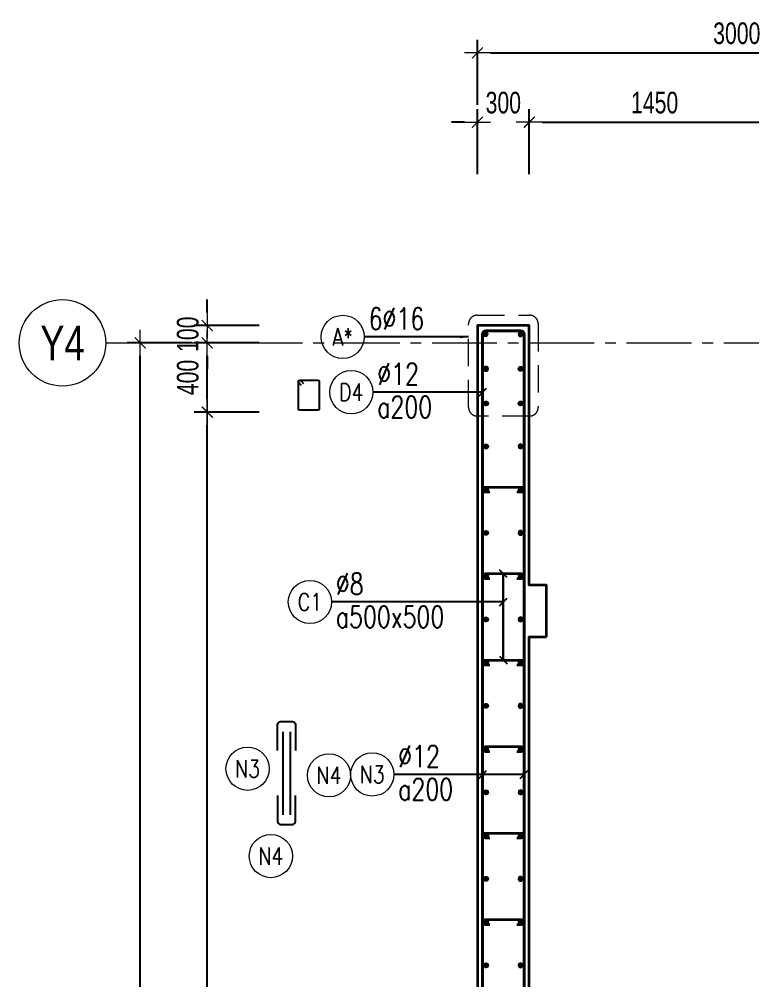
# Model space of a CAD drawing. Header units: millimetres. Extents: x 738475 to 1279438, y -34239 to 156422.
# Drawn here: x 1061622 to 1065858, y 93473 to 99027 of the extents above; entities that cross this region are included whole.
import ezdxf
from ezdxf.enums import TextEntityAlignment as Align

# ---------------------------------------------------------------- set-up
doc = ezdxf.new("R2010")
doc.units = ezdxf.units.MM
doc.header["$MEASUREMENT"] = 0
for name, pattern in [('HIDDEN', [9.525, 6.35, -3.175]), ('HIDDEN2', [4.7625, 3.175, -1.5875]), ('HT_Dim Grid$0$CENTER2', [1.125, 0.75, -0.125, 0.125, -0.125]), ('HT_Grid$0$CENTER2', [1.125, 0.75, -0.125, 0.125, -0.125])]:
    doc.linetypes.add(name, pattern=pattern)
doc.layers.get('0').update_dxf_attribs({"lineweight": 20})
doc.layers.get('Defpoints').update_dxf_attribs({"color": 151, "lineweight": 9})
doc.layers.add('Hidden', color=9, linetype='HIDDEN')
doc.layers.add('Ligature', color=1, linetype='Continuous')
for name, color, linetype, lineweight in [('HT_Dim Grid$0$NDC_S_AXIS', 5, 'HT_Dim Grid$0$CENTER2', 13), ('HT_Dim Grid$0$NDC_S_SYMBOL', 1, 'Continuous', 15), ('HT_Dim Grid$0$NDC_S_TEXT SYMBOL', 7, 'Continuous', 20), ('HT_Grid$0$NDC_S_AXIS', 5, 'HT_Grid$0$CENTER2', 13), ('KC-LEADER', 153, 'Continuous', 18), ('KC-THEP', 6, 'Continuous', 40), ('NDC_S_DIM', 1, 'Continuous', 15), ('NDC_S_HIDDEN', 8, 'HIDDEN2', 13), ('NDC_S_LEADER', 1, 'Continuous', 15), ('NDC_S_REBAR', 4, 'Continuous', 35), ('NDC_S_STIRRUP', 4, 'Continuous', 40), ('NDC_S_VN TEXT', 7, 'Continuous', 20), ('NDC_S_WALL', 6, 'Continuous', 35)]:
    doc.layers.add(name, color=color, linetype=linetype, lineweight=lineweight)
doc.styles.add('HT_Dim Grid$0$NDC_ANNO', font='', dxfattribs={"width": 0.8})
doc.styles.add('NDC_ARIAL', font='arial.ttf', dxfattribs={"width": 0.85})
doc.styles.add('NDC_DIM', font='', dxfattribs={"width": 0.75})
doc.styles.add('NDC_EN TXT', font='romans.shx', dxfattribs={"width": 0.8})
doc.styles.get('HT_Dim Grid$0$NDC_ANNO').set_extended_font_data('Dotum')
doc.styles.get('NDC_DIM').set_extended_font_data('Dotum')
doc.dimstyles.new('NDC_1-50', dxfattribs={"dimscale": 50, "dimtxt": 2.5, "dimasz": 1, "dimexe": 1.5, "dimexo": 0, "dimgap": 0.8, "dimtad": 1, "dimdec": 0, "dimdsep": 46, "dimtxsty": 'NDC_ARIAL', "dimblk": 'DIMMARK', "dimcen": 49999.938995, "dimdle": 1.5, "dimclrd": 1, "dimclre": 1, "dimclrt": 3, "dimadec": 0, "dimazin": 0, "dimtfac": 1, "dimtdec": 0, "dimtix": 1, "dimtmove": 2, "dimatfit": 3, "dimfxl": 1, "dimarcsym": 0})
doc.dimstyles.new('NDC_dim_30', dxfattribs={"dimscale": 30, "dimtxt": 2.5, "dimasz": 1.5, "dimexe": 1.5, "dimexo": 2.5, "dimgap": 1, "dimtad": 1, "dimdec": 0, "dimzin": 0, "dimdsep": 46, "dimtxsty": 'NDC_DIM', "dimblk": 'DIMMARK', "dimcen": 0.09, "dimdle": 1.2, "dimclrd": 1, "dimclre": 1, "dimclrt": 3, "dimadec": 0, "dimazin": 0, "dimtfac": 1, "dimtdec": 0, "dimtix": 1, "dimtofl": 0, "dimtmove": 0, "dimatfit": 3, "dimfxl": 6, "dimfxlon": 1, "dimtolj": 1, "dimtzin": 0, "dimarcsym": 0})
doc.dimstyles.new('NDC_dim_50', dxfattribs={"dimscale": 50, "dimtxt": 2.5, "dimasz": 1.5, "dimexe": 1.5, "dimexo": 2.5, "dimgap": 1, "dimtad": 1, "dimdec": 0, "dimzin": 0, "dimdsep": 46, "dimtxsty": 'NDC_DIM', "dimblk": 'DIMMARK', "dimcen": 0.09, "dimdle": 1.2, "dimclrd": 1, "dimclre": 1, "dimclrt": 3, "dimadec": 0, "dimazin": 0, "dimtfac": 1, "dimtdec": 0, "dimtix": 1, "dimtofl": 0, "dimtmove": 0, "dimatfit": 3, "dimfxl": 6, "dimfxlon": 1, "dimtolj": 1, "dimtzin": 0, "dimarcsym": 0})

# ---------------------------------------------------------------- blocks, each defined once
blk = doc.blocks.new('THEP')
at = {"layer": 'KC-LEADER', "color": 6}
blk.add_circle((0, 0), 14, dxfattribs=at)
at = {"layer": 'KC-THEP'}
for p, q in [((-14, 0), (14, 0)), ((9.9, 9.9), (-9.9, -9.9)), ((-9.9, 9.9), (9.9, -9.9)), ((0, 14), (0, -14))]:
    blk.add_line(p, q, dxfattribs=at)
blk = doc.blocks.new('A$C7BC65A55')
at = {"layer": 'Ligature'}
for p, q in [((-15.2, 372, 0), (-15.2, 38.5, 0)), ((15.2, 372, 0), (15.2, 38.5, 0))]:
    blk.add_line(p, q, dxfattribs=at)
for points in [[(-36.2, 296.5), (-36.2, 400.9, -0.414214), (-24, 413.1), (24, 413.1, -0.414214), (36.2, 400.9), (36.2, 296.5)], [(-36.2, 116.5), (-36.2, 12.2, 0.414214), (-24, 0), (24, 0, 0.414214), (36.2, 12.2), (36.2, 116.5)]]:
    blk.add_lwpolyline(points, format="xyb", dxfattribs=at)
blk = doc.blocks.new('DIMMARK')
at = {"layer": 'NDC_S_DIM', "color": 1}
blk.add_line((-1.5, 0), (1, 0), dxfattribs=at)
at = {"layer": 'NDC_S_DIM', "color": 2, "const_width": 0.1}
blk.add_lwpolyline([(-0.424, -0.424), (0.424, 0.424)], dxfattribs=at)
blk = doc.blocks.new('*U11')
blk.add_circle((-2.5, 0), 2.5)
at = {"layer": 'NDC_S_VN TEXT', "color": 3, "style": 'NDC_EN TXT', "width": 0.75}
for tag, p in [('DK1', (0.5, 0.85)), ('KC1', (0.5, -2.97))]:
    blk.add_attdef(tag, p, '', height=2.5, dxfattribs=at)
at = {"layer": 'NDC_S_VN TEXT', "color": 7, "style": 'NDC_EN TXT', "width": 0.8}
blk.add_attdef('SH2', text='', height=2, dxfattribs=at).set_placement((-2.5, 0), align=Align.MIDDLE)
blk = doc.blocks.new('*U12')
blk.add_circle((-2.5, 0), 2.5)
at = {"layer": 'NDC_S_VN TEXT', "color": 3, "style": 'NDC_EN TXT', "width": 0.75}
for tag, p in [('DK1', (0.5, 0.85)), ('KC1', (0.5, -2.97))]:
    blk.add_attdef(tag, p, '', height=2.5, dxfattribs=at)
at = {"layer": 'NDC_S_VN TEXT', "color": 7, "style": 'NDC_EN TXT', "width": 0.8}
blk.add_attdef('SH2', text='', height=2, dxfattribs=at).set_placement((-2.5, 0), align=Align.MIDDLE)
blk = doc.blocks.new('*U13')
blk.add_circle((-2.5, 0), 2.5)
at = {"layer": 'NDC_S_VN TEXT', "color": 3, "style": 'NDC_EN TXT', "width": 0.75}
blk.add_attdef('DK1', (0.5, 0.85), '', height=2.5, dxfattribs=at)
at = {"layer": 'NDC_S_VN TEXT', "color": 7, "style": 'NDC_EN TXT', "width": 0.8}
blk.add_attdef('SH2', text='', height=2, dxfattribs=at).set_placement((-2.5, 0), align=Align.MIDDLE)
blk = doc.blocks.new('*D1246')
at = {"layer": 'Defpoints', "color": 0, "ltscale": 200, "transparency": 16777216}
for p in [(1064571.7, 98431.5), (1064271.7, 97255.8), (1064571.7, 96755.8)]:
    blk.add_point(p, dxfattribs=at)
at = {"layer": 'NDC_S_DIM', "color": 1, "lineweight": -2, "ltscale": 200, "transparency": 16777216}
for p, q in [((1064271.7, 98131.5), (1064271.7, 98506.5)), ((1064571.7, 98131.5), (1064571.7, 98506.5)), ((1064196.7, 98431.5), (1064121.7, 98431.5)), ((1064646.7, 98431.5), (1064721.7, 98431.5))]:
    blk.add_line(p, q, dxfattribs=at)
at = {"layer": 'NDC_S_DIM', "color": 1, "lineweight": -2, "ltscale": 200, "transparency": 16777216, "xscale": 75, "yscale": 75, "zscale": 75}
blk.add_blockref('DIMMARK', (1064271.7, 98431.5), dxfattribs=at)
at = {"layer": 'NDC_S_DIM', "color": 1, "lineweight": -2, "ltscale": 200, "transparency": 16777216, "xscale": 75, "yscale": 75, "zscale": 75, "rotation": 180}
blk.add_blockref('DIMMARK', (1064571.7, 98431.5), dxfattribs=at)
at = {"layer": 'NDC_S_DIM', "color": 3, "ltscale": 200, "transparency": 16777216, "insert": (1064421.7, 98544.1), "char_height": 125, "attachment_point": 5, "style": 'NDC_DIM'}
blk.add_mtext('\\A1;300', dxfattribs=at)
blk = doc.blocks.new('*D1247')
at = {"layer": 'Defpoints', "color": 0, "ltscale": 200, "transparency": 16777216}
for p in [(1066021.7, 98431.5), (1064571.7, 97255.8), (1066021.7, 97255.8)]:
    blk.add_point(p, dxfattribs=at)
at = {"layer": 'NDC_S_DIM', "color": 1, "lineweight": -2, "ltscale": 200, "transparency": 16777216}
for p, q in [((1064571.7, 98131.5), (1064571.7, 98506.5)), ((1066021.7, 98131.5), (1066021.7, 98506.5)), ((1064646.7, 98431.5), (1065946.7, 98431.5))]:
    blk.add_line(p, q, dxfattribs=at)
at = {"layer": 'NDC_S_DIM', "color": 1, "lineweight": -2, "ltscale": 200, "transparency": 16777216, "xscale": 75, "yscale": 75, "zscale": 75, "rotation": 180}
blk.add_blockref('DIMMARK', (1064571.7, 98431.5), dxfattribs=at)
at = {"layer": 'NDC_S_DIM', "color": 1, "lineweight": -2, "ltscale": 200, "transparency": 16777216, "xscale": 75, "yscale": 75, "zscale": 75}
blk.add_blockref('DIMMARK', (1066021.7, 98431.5), dxfattribs=at)
at = {"layer": 'NDC_S_DIM', "color": 3, "ltscale": 200, "transparency": 16777216, "insert": (1065296.7, 98544.1), "char_height": 125, "attachment_point": 5, "style": 'NDC_DIM'}
blk.add_mtext('\\A1;1450', dxfattribs=at)
blk = doc.blocks.new('*D1257')
at = {"layer": 'Defpoints', "color": 0, "ltscale": 200, "transparency": 16777216}
for p in [(1067271.7, 98832.6), (1064271.7, 98131.5), (1067271.7, 98131.5)]:
    blk.add_point(p, dxfattribs=at)
at = {"layer": 'NDC_S_DIM', "color": 1, "lineweight": -2, "ltscale": 200, "transparency": 16777216}
for p, q in [((1064271.7, 98532.6), (1064271.7, 98907.6)), ((1067271.7, 98532.6), (1067271.7, 98907.6)), ((1064346.7, 98832.6), (1067196.7, 98832.6))]:
    blk.add_line(p, q, dxfattribs=at)
at = {"layer": 'NDC_S_DIM', "color": 1, "lineweight": -2, "ltscale": 200, "transparency": 16777216, "xscale": 75, "yscale": 75, "zscale": 75, "rotation": 180}
blk.add_blockref('DIMMARK', (1064271.7, 98832.6), dxfattribs=at)
at = {"layer": 'NDC_S_DIM', "color": 1, "lineweight": -2, "ltscale": 200, "transparency": 16777216, "xscale": 75, "yscale": 75, "zscale": 75}
blk.add_blockref('DIMMARK', (1067271.7, 98832.6), dxfattribs=at)
at = {"layer": 'NDC_S_DIM', "color": 3, "ltscale": 200, "transparency": 16777216, "insert": (1065771.7, 98945.2), "char_height": 125, "attachment_point": 5, "style": 'NDC_DIM'}
blk.add_mtext('\\A1;3000', dxfattribs=at)
blk = doc.blocks.new('*D1259')
at = {"layer": 'Defpoints', "color": 0, "ltscale": 200, "transparency": 16777216}
for p in [(1062709.9, 96755.8), (1064271.7, 96755.8), (1064271.7, 88555.8)]:
    blk.add_point(p, dxfattribs=at)
at = {"layer": 'NDC_S_DIM', "color": 1, "lineweight": -2, "ltscale": 200, "transparency": 16777216}
for p, q in [((1063009.9, 96755.8), (1062634.9, 96755.8)), ((1062709.9, 88630.8), (1062709.9, 96680.8)), ((1063009.9, 88555.8), (1062634.9, 88555.8))]:
    blk.add_line(p, q, dxfattribs=at)
at = {"layer": 'NDC_S_DIM', "color": 1, "lineweight": -2, "ltscale": 200, "transparency": 16777216, "xscale": 75, "yscale": 75, "zscale": 75}
for p, rotation in [((1062709.9, 96755.8), 90), ((1062709.9, 88555.8), 270)]:
    blk.add_blockref('DIMMARK', p, dxfattribs=dict(at, rotation=rotation))
at = {"layer": 'NDC_S_DIM', "color": 3, "ltscale": 200, "transparency": 16777216, "insert": (1062597.3, 92655.8), "char_height": 125, "attachment_point": 5, "rotation": 90, "style": 'NDC_DIM'}
blk.add_mtext('\\A1;8200', dxfattribs=at)
blk = doc.blocks.new('*D1260')
at = {"layer": 'Defpoints', "color": 0, "ltscale": 200, "transparency": 16777216}
for p in [(1062709.9, 97155.8), (1064271.7, 97155.8), (1064271.7, 96755.8)]:
    blk.add_point(p, dxfattribs=at)
at = {"layer": 'NDC_S_DIM', "color": 1, "lineweight": -2, "ltscale": 200, "transparency": 16777216}
for p, q in [((1063009.9, 97155.8), (1062634.9, 97155.8)), ((1062709.9, 96830.8), (1062709.9, 97080.8)), ((1063009.9, 96755.8), (1062634.9, 96755.8))]:
    blk.add_line(p, q, dxfattribs=at)
at = {"layer": 'NDC_S_DIM', "color": 1, "lineweight": -2, "ltscale": 200, "transparency": 16777216, "xscale": 75, "yscale": 75, "zscale": 75}
for p, rotation in [((1062709.9, 97155.8), 90), ((1062709.9, 96755.8), 270)]:
    blk.add_blockref('DIMMARK', p, dxfattribs=dict(at, rotation=rotation))
at = {"layer": 'NDC_S_DIM', "color": 3, "ltscale": 200, "transparency": 16777216, "insert": (1062597.3, 96955.8), "char_height": 125, "attachment_point": 5, "rotation": 90, "style": 'NDC_DIM'}
blk.add_mtext('\\A1;400', dxfattribs=at)
blk = doc.blocks.new('*D1261')
at = {"layer": 'Defpoints', "color": 0, "ltscale": 200, "transparency": 16777216}
for p in [(1062322.3, 97155.8), (1064271.7, 97155.8), (1064271.7, 88155.8)]:
    blk.add_point(p, dxfattribs=at)
at = {"layer": 'NDC_S_DIM', "color": 1, "lineweight": -2, "ltscale": 200, "transparency": 16777216}
for p, q in [((1062622.3, 97155.8), (1062247.3, 97155.8)), ((1062322.3, 88230.8), (1062322.3, 97080.8)), ((1062622.3, 88155.8), (1062247.3, 88155.8))]:
    blk.add_line(p, q, dxfattribs=at)
at = {"layer": 'NDC_S_DIM', "color": 1, "lineweight": -2, "ltscale": 200, "transparency": 16777216, "xscale": 75, "yscale": 75, "zscale": 75}
for p, rotation in [((1062322.3, 97155.8), 90), ((1062322.3, 88155.8), 270)]:
    blk.add_blockref('DIMMARK', p, dxfattribs=dict(at, rotation=rotation))
at = {"layer": 'NDC_S_DIM', "color": 3, "ltscale": 200, "transparency": 16777216, "insert": (1062209.7, 92655.8), "char_height": 125, "attachment_point": 5, "rotation": 90, "style": 'NDC_DIM'}
blk.add_mtext('\\A1;9000', dxfattribs=at)
blk = doc.blocks.new('*U20')
at = {"layer": 'HT_Dim Grid$0$NDC_S_SYMBOL'}
blk.add_line((5, 0), (9, 0), dxfattribs=at)
blk.add_circle((0, 0), 5, dxfattribs=at)
at = {"layer": 'HT_Dim Grid$0$NDC_S_TEXT SYMBOL', "color": 7, "style": 'HT_Dim Grid$0$NDC_ANNO', "width": 0.8}
blk.add_attdef('GRID', text='', height=4, rotation=270, dxfattribs=at).set_placement((0, 0), align=Align.MIDDLE)
blk = doc.blocks.new('*D1271')
at = {"layer": 'Defpoints', "color": 0, "ltscale": 200, "transparency": 16777216}
for p in [(1062709.9, 97255.8), (1064271.7, 97255.8), (1064271.7, 97155.8)]:
    blk.add_point(p, dxfattribs=at)
at = {"layer": 'NDC_S_DIM', "color": 1, "lineweight": -2, "ltscale": 200, "transparency": 16777216}
for p, q in [((1062709.9, 97330.8), (1062709.9, 97405.8)), ((1063009.9, 97255.8), (1062634.9, 97255.8)), ((1063009.9, 97155.8), (1062634.9, 97155.8)), ((1062709.9, 97080.8), (1062709.9, 97005.8))]:
    blk.add_line(p, q, dxfattribs=at)
at = {"layer": 'NDC_S_DIM', "color": 1, "lineweight": -2, "ltscale": 200, "transparency": 16777216, "xscale": 75, "yscale": 75, "zscale": 75}
for p, rotation in [((1062709.9, 97255.8), 270), ((1062709.9, 97155.8), 90)]:
    blk.add_blockref('DIMMARK', p, dxfattribs=dict(at, rotation=rotation))
at = {"layer": 'NDC_S_DIM', "color": 3, "ltscale": 200, "transparency": 16777216, "insert": (1062597.3, 97205.8), "char_height": 125, "attachment_point": 5, "rotation": 90, "style": 'NDC_DIM'}
blk.add_mtext('\\A1;100', dxfattribs=at)

msp = doc.modelspace()

# ---------------------------------------------------------------- linework, layer by layer
for centre in [(1062942.946, 94693.695), (1063413.915, 94655.535), (1063077.394, 94188.693)]:
    msp.add_circle(centre, 125)
at = {"layer": 'HT_Grid$0$NDC_S_AXIS', "ltscale": 500}
msp.add_line((1062322.297, 97155.785), (1077615.672, 97155.785), dxfattribs=at)
at = {"layer": 'Ligature'}
msp.add_lwpolyline([(1063254.694, 96909.863), (1063238.728, 96925.829, -0.66817864), (1063244.501, 96939.767), (1063349.13, 96939.767, -0.41421356), (1063357.295, 96931.603), (1063357.295, 96774.495, -0.41421356), (1063349.13, 96766.33), (1063244.501, 96766.33, -0.41421356), (1063236.336, 96774.495), (1063236.337, 96931.603, -0.66817864), (1063250.275, 96937.376), (1063266.241, 96921.41)], format="xyb", dxfattribs=at)
at = {"layer": 'NDC_S_HIDDEN', "ltscale": 50}
msp.add_lwpolyline([(1064270.652, 97315.694), (1064573.375, 97315.694, -0.41421356), (1064623.375, 97265.694), (1064623.375, 96782.961, -0.41421356), (1064573.375, 96732.961), (1064270.652, 96732.961, -0.41421356), (1064220.652, 96782.961), (1064220.652, 97265.694, -0.41421356)], format="xyb", close=True, dxfattribs=at)
at = {"layer": 'NDC_S_REBAR'}
for points in [[(1064343.238, 96292.031), (1064318.238, 96292.031, -1), (1064318.238, 96322.031), (1064525.263, 96322.031, -1), (1064525.263, 96292.031), (1064500.263, 96292.031)], [(1064343.21, 95792.031), (1064318.21, 95792.031, -1), (1064318.21, 95822.031), (1064525.234, 95822.031, -1), (1064525.234, 95792.031), (1064500.234, 95792.031)], [(1064343.21, 95292.031), (1064318.21, 95292.031, -1), (1064318.21, 95322.031), (1064525.234, 95322.031, -1), (1064525.234, 95292.031), (1064500.234, 95292.031)], [(1064343.238, 94792.031), (1064318.238, 94792.031, -1), (1064318.238, 94822.031), (1064525.263, 94822.031, -1), (1064525.263, 94792.031), (1064500.263, 94792.031)], [(1064343.238, 94292.031), (1064318.238, 94292.031, -1), (1064318.238, 94322.031), (1064525.263, 94322.031, -1), (1064525.263, 94292.031), (1064500.263, 94292.031)], [(1064343.238, 93792.031), (1064318.238, 93792.031, -1), (1064318.238, 93822.031), (1064525.263, 93822.031, -1), (1064525.263, 93792.031), (1064500.263, 93792.031)]]:
    msp.add_lwpolyline(points, format="xyb", dxfattribs=at)
at = {"layer": 'NDC_S_STIRRUP'}
msp.add_lwpolyline([(1064501.673, 88145.785), (1064541.673, 88105.785, -0.41421356), (1064521.673, 88085.785), (1064321.673, 88085.785, -0.41421356), (1064301.673, 88105.785), (1064301.673, 97205.785, -0.41421356), (1064321.673, 97225.785), (1064521.673, 97225.785, -0.41421356), (1064541.673, 97205.785), (1064541.673, 88105.785, -0.41421356), (1064521.673, 88085.785), (1064481.673, 88125.785)], format="xyb", dxfattribs=at)
at = {"layer": 'NDC_S_WALL'}
msp.add_lwpolyline([(1064671.673, 95455.785), (1064671.673, 95755.785), (1064571.673, 95755.785), (1064571.673, 97255.785), (1064271.673, 97255.785), (1064271.673, 88055.785), (1064671.673, 88055.785), (1064671.673, 88555.785), (1064571.673, 88555.785), (1064571.673, 95455.785), (1064671.673, 95455.785)], dxfattribs=at)

# ---------------------------------------------------------------- block references
at = {"layer": 'Hidden', "xscale": 1.44, "yscale": 1.44, "zscale": 1.44}
msp.add_blockref('A$C7BC65A55', (1063168.026, 94371.415, 0.03), dxfattribs=at)
at = {"layer": 'HT_Dim Grid$0$NDC_S_AXIS'}
ref = msp.add_blockref('*U20', (1061872.297, 97155.785), dxfattribs=dict(at, xscale=50, yscale=50, zscale=150))
ref.add_attrib('GRID', 'Y4', dxfattribs={"layer": 'HT_Dim Grid$0$NDC_S_TEXT SYMBOL', "color": 7, "height": 200, "style": 'HT_Dim Grid$0$NDC_ANNO', "width": 0.8}).set_placement((1061872.297, 97155.785), align=Align.MIDDLE)
at = {"layer": 'KC-THEP', "rotation": 189.6685644363809}
for p in [(1064318.16, 97205.785), (1064521.673, 97005.785), (1064321.673, 96805.785), (1064521.673, 96805.785), (1064321.701, 96557.031), (1064321.701, 96307.031), (1064321.701, 96057.031), (1064321.701, 95807.031), (1064321.701, 95557.031), (1064321.701, 95307.031), (1064321.701, 95057.031), (1064321.701, 94807.031), (1064321.701, 94557.031), (1064321.701, 94307.031), (1064321.701, 94057.031), (1064321.701, 93807.031), (1064321.701, 93557.031)]:
    msp.add_blockref('THEP', p, dxfattribs=at)
at = {"layer": 'KC-THEP', "xscale": -1}
for p, rotation in [((1064521.673, 97205.785), 350.3314355636191), ((1064321.673, 97005.785), 170.331435563619), ((1064521.673, 96557.332), 350.3314355636191), ((1064521.673, 96307.332), 350.3314355636191), ((1064521.673, 96057.332), 350.3314355636191), ((1064521.673, 95807.332), 350.3314355636191), ((1064521.673, 95557.332), 350.3314355636191), ((1064521.673, 95307.332), 350.3314355636191), ((1064521.673, 95057.332), 350.3314355636191), ((1064521.673, 94807.332), 350.3314355636191), ((1064521.673, 94557.332), 350.3314355636191), ((1064521.673, 94307.332), 350.3314355636191), ((1064521.673, 94057.332), 350.3314355636191), ((1064521.673, 93807.332), 350.3314355636191), ((1064521.673, 93557.332), 350.3314355636191)]:
    msp.add_blockref('THEP', p, dxfattribs=dict(at, rotation=rotation))
at = {"layer": 'NDC_S_VN TEXT', "xscale": 50, "yscale": 50, "zscale": 50}
for name, p, values in [('*U13', (1063617.894, 97190.439), {'SH2': 'A*', 'DK1': '6%%C16'}), ('*U11', (1063667.618, 96870.864), {'SH2': 'D4', 'DK1': '%%C12', 'KC1': 'a200'}), ('*U12', (1063428.409, 95657.669), {'SH2': 'C1', 'DK1': '%%c8', 'KC1': 'a500x500'}), ('*U11', (1063788.858, 94660.704), {'SH2': 'N3', 'DK1': '%%C12', 'KC1': 'a200'})]:
    msp.add_blockref(name, p, dxfattribs=at).add_auto_attribs(values)

# ---------------------------------------------------------------- texts
at = {"layer": 'NDC_S_VN TEXT', "color": 7, "style": 'NDC_EN TXT', "width": 0.8}
for tag, p in [('N3', (1062942.946, 94693.695)), ('N4', (1063413.915, 94655.535)), ('N4', (1063077.394, 94188.693))]:
    msp.add_attdef(tag, text='3', height=100, dxfattribs=at).set_placement(p, align=Align.MIDDLE)

# ---------------------------------------------------------------- dimensions: what is measured, and where the dimension line sits
at = {"layer": 'NDC_S_DIM', "ltscale": 200}
for base, p1, p2, picture, middle in [((1067271.673, 98832.63), (1064271.673, 98131.499), (1067271.673, 98131.499), '*D1257', (1065771.673, 98945.214)), ((1064571.673, 98431.499), (1064271.673, 97255.785), (1064571.673, 96755.785), '*D1246', (1064421.673, 98544.084))]:
    dim = msp.add_linear_dim(base=base, p1=p1, p2=p2, dimstyle='NDC_dim_50', dxfattribs=at)
    dim.commit()
    dim.dimension.update_dxf_attribs({"geometry": picture, "text_midpoint": middle})
dim = msp.add_linear_dim(base=(1066021.673, 98431.499), p1=(1064571.673, 97255.785), p2=(1066021.673, 97255.785), dimstyle='NDC_dim_50', override={"dimtmove": 1}, dxfattribs=at)
dim.commit()
dim.dimension.update_dxf_attribs({"geometry": '*D1247', "text_midpoint": (1065296.673, 98544.084)})
for base, p1, p2, picture, middle in [((1062709.867, 97255.785), (1064271.673, 97155.785), (1064271.673, 97255.785), '*D1271', (1062597.283, 97205.785)), ((1062709.867, 97155.785), (1064271.673, 96755.785), (1064271.673, 97155.785), '*D1260', (1062597.283, 96955.785)), ((1062709.867, 96755.785), (1064271.673, 88555.785), (1064271.673, 96755.785), '*D1259', (1062597.283, 92655.785))]:
    dim = msp.add_linear_dim(base=base, p1=p1, p2=p2, angle=90, dimstyle='NDC_dim_50', override={"dimtmove": 1}, dxfattribs=at)
    dim.commit()
    dim.dimension.update_dxf_attribs({"geometry": picture, "text_midpoint": middle})
dim = msp.add_linear_dim(base=(1062322.297, 97155.785), p1=(1064271.673, 88155.785), p2=(1064271.673, 97155.785), angle=90, dimstyle='NDC_dim_50', dxfattribs=at)
dim.commit()
dim.dimension.update_dxf_attribs({"geometry": '*D1261', "text_midpoint": (1062209.712, 92655.785)})

# ---------------------------------------------------------------- leaders
at = {"layer": 'NDC_S_LEADER'}
for points, dimstyle, override in [([(1064220.652, 97190.439), (1063617.894, 97190.439)], 'NDC_1-50', {"dimgap": 0.8, "dimtad": 0}), ([(1064301.673, 96870.864), (1063667.618, 96870.864)], 'NDC_dim_30', {"dimtad": 0, "dimldrblk": 'Oblique'}), ([(1064421.722, 95822.031), (1064421.722, 95322.031)], 'NDC_dim_30', {"dimtad": 0, "dimldrblk": 'Oblique'}), ([(1064421.722, 95322.031), (1064421.722, 95822.031)], 'NDC_dim_30', {"dimtad": 0, "dimldrblk": 'Oblique'}), ([(1064421.722, 95657.668), (1063428.409, 95657.668)], 'NDC_dim_30', {"dimtad": 0, "dimldrblk": 'Oblique'}), ([(1064541.673, 94660.523), (1063788.858, 94660.523)], 'NDC_dim_30', {"dimtad": 0, "dimldrblk": 'Oblique'}), ([(1064301.673, 94660.523), (1063788.858, 94660.523)], 'NDC_dim_30', {"dimtad": 0, "dimldrblk": 'Oblique'})]:
    msp.add_leader(points, dimstyle=dimstyle, override=override, dxfattribs=at)

doc.saveas('drawing.dxf')
